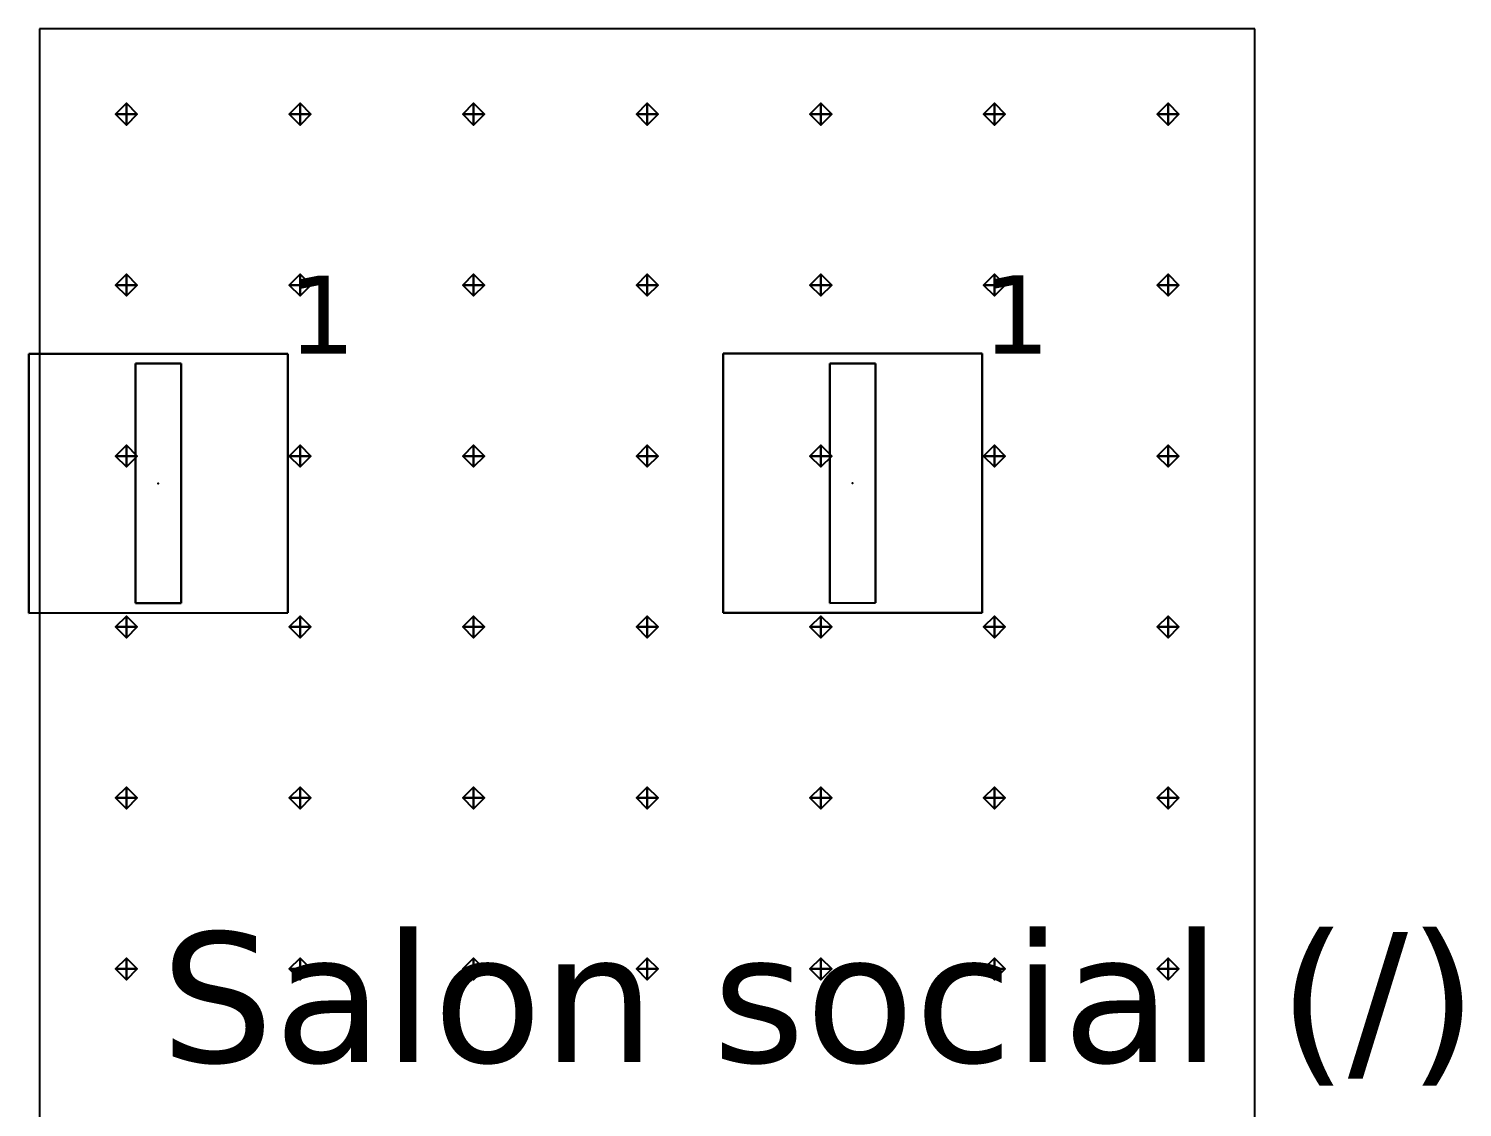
# Model space of a CAD drawing. Header units: inches. Extents: x -2 to 23.6, y -0.2 to 13.5.
# Drawn here: x 13.557 to 16.86, y 5.633 to 8.118 of the extents above; entities that cross this region are included whole.
import ezdxf

# ---------------------------------------------------------------- set-up
doc = ezdxf.new("R2010")
doc.units = ezdxf.units.IN
doc.header["$MEASUREMENT"] = 0
for name, color, linetype, true_color in [('DLX_CALC', 3, 'Continuous', 0x00ff00), ('DLX_DESC', 7, 'Continuous', 0x969696), ('DLX_LUM', 7, 'Continuous', 0xffd400), ('DLX_LUMKEY_IDX', 7, 'Continuous', 0x969696)]:
    doc.layers.add(name, color=color, linetype=linetype, true_color=true_color)
doc.layers.add('PUNTO LUMINARIA', color=7, linetype='Continuous')
doc.styles.add('TableTextStyle', font='')
doc.styles.get('TableTextStyle').set_extended_font_data('VERDANA.TTF')

msp = doc.modelspace()

# ---------------------------------------------------------------- linework, layer by layer
at = {"layer": 'DLX_CALC'}
for points in [[(16.3822, 8.1178, 0), (13.5822, 8.1178, 0)], [(13.5822, 8.1178, 0), (13.5822, 1.8178, 0)], [(16.3822, 1.8178, 0), (16.3822, 8.1178, 0)]]:
    msp.add_polyline3d(points, dxfattribs=at)
at = {"layer": 'DLX_LUM'}
for points in [[(14.154, 7.3689, 0), (13.557, 7.3687, 0)], [(13.557, 7.3687, 0), (14.154, 7.3689, 0)], [(13.557, 7.3687, 0), (14.154, 7.3689, 0)], [(14.154, 7.3689, 0), (13.557, 7.3687, 0)], [(13.557, 7.3687, 0), (13.5572, 6.7717, 0)], [(13.5572, 6.7717, 0), (13.557, 7.3687, 0)], [(13.557, 7.3687, 0), (13.557, 7.3687, 0)], [(13.557, 7.3687, 0), (13.557, 7.3687, 0)], [(13.5572, 6.7717, 0), (13.557, 7.3687, 0)], [(13.557, 7.3687, 0), (13.5572, 6.7717, 0)], [(14.1542, 6.7719, 0), (14.154, 7.3689, 0)], [(14.154, 7.3689, 0), (14.154, 7.3689, 0)], [(14.154, 7.3689, 0), (14.1542, 6.7719, 0)], [(14.154, 7.3689, 0), (14.154, 7.3689, 0)], [(14.154, 7.3689, 0), (14.1542, 6.7719, 0)], [(14.1542, 6.7719, 0), (14.154, 7.3689, 0)], [(15.754, 7.3694, 0), (15.157, 7.3692, 0)], [(15.157, 7.3692, 0), (15.754, 7.3694, 0)], [(15.157, 7.3692, 0), (15.754, 7.3694, 0)], [(15.754, 7.3694, 0), (15.157, 7.3692, 0)], [(15.157, 7.3692, 0), (15.1572, 6.7722, 0)], [(15.1572, 6.7722, 0), (15.157, 7.3692, 0)], [(15.157, 7.3692, 0), (15.157, 7.3692, 0)], [(15.157, 7.3692, 0), (15.157, 7.3692, 0)], [(15.1572, 6.7722, 0), (15.157, 7.3692, 0)], [(15.157, 7.3692, 0), (15.1572, 6.7722, 0)], [(15.7542, 6.7724, 0), (15.754, 7.3694, 0)], [(15.754, 7.3694, 0), (15.754, 7.3694, 0)], [(15.754, 7.3694, 0), (15.7542, 6.7724, 0)], [(15.754, 7.3694, 0), (15.754, 7.3694, 0)], [(15.754, 7.3694, 0), (15.7542, 6.7724, 0)], [(15.7542, 6.7724, 0), (15.754, 7.3694, 0)], [(13.908, 7.3463, 0), (13.803, 7.3462, 0)], [(13.803, 7.3462, 0), (13.908, 7.3463, 0)], [(13.803, 7.3462, 0), (13.8032, 6.7942, 0)], [(13.8032, 6.7942, 0), (13.803, 7.3462, 0)], [(13.9082, 6.7943, 0), (13.908, 7.3463, 0)], [(13.908, 7.3463, 0), (13.9082, 6.7943, 0)], [(15.508, 7.3469, 0), (15.403, 7.3468, 0)], [(15.403, 7.3468, 0), (15.508, 7.3469, 0)], [(15.403, 7.3468, 0), (15.4032, 6.7948, 0)], [(15.4032, 6.7948, 0), (15.403, 7.3468, 0)], [(15.5082, 6.7949, 0), (15.508, 7.3469, 0)], [(15.508, 7.3469, 0), (15.5082, 6.7949, 0)], [(13.5572, 6.7717, 0), (14.1542, 6.7719, 0)], [(14.1542, 6.7719, 0), (13.5572, 6.7717, 0)], [(14.1542, 6.7719, 0), (13.5572, 6.7717, 0)], [(13.5572, 6.7717, 0), (14.1542, 6.7719, 0)], [(13.8032, 6.7942, 0), (13.9082, 6.7943, 0)], [(13.9082, 6.7943, 0), (13.8032, 6.7942, 0)], [(14.1542, 6.7719, 0), (14.1542, 6.7719, 0)], [(14.1542, 6.7719, 0), (14.1542, 6.7719, 0)], [(15.1572, 6.7722, 0), (15.7542, 6.7724, 0)], [(15.7542, 6.7724, 0), (15.1572, 6.7722, 0)], [(15.7542, 6.7724, 0), (15.1572, 6.7722, 0)], [(15.1572, 6.7722, 0), (15.7542, 6.7724, 0)], [(15.1572, 6.7722, 0), (15.1572, 6.7722, 0)], [(15.1572, 6.7722, 0), (15.1572, 6.7722, 0)], [(15.4032, 6.7948, 0), (15.5082, 6.7949, 0)], [(15.5082, 6.7949, 0), (15.4032, 6.7948, 0)], [(15.7542, 6.7724, 0), (15.7542, 6.7724, 0)], [(15.7542, 6.7724, 0), (15.7542, 6.7724, 0)], [(13.5572, 6.7717, 0), (13.5572, 6.7717, 0)], [(13.5572, 6.7717, 0), (13.5572, 6.7717, 0)]]:
    msp.add_polyline3d(points, dxfattribs=at)
at = {"layer": 'PUNTO LUMINARIA'}
for p in [(13.8555, 7.0704), (15.4555, 7.0709)]:
    msp.add_point(p, dxfattribs=at)

# ---------------------------------------------------------------- texts
at = {"layer": 'DLX_DESC', "style": 'TableTextStyle'}
msp.add_text('Salon social (/)', height=0.3, dxfattribs=at).set_placement((13.8607, 5.7372))
at = {"layer": 'DLX_LUMKEY_IDX', "style": 'TableTextStyle'}
for p in [(14.154, 7.3689), (15.754, 7.3694)]:
    msp.add_text('1', height=0.18, dxfattribs=at).set_placement(p)

# ---------------------------------------------------------------- meshes
at = {"layer": 'DLX_CALC'}
mesh = msp.add_polyface(dxfattribs=at)
corners = [(13.7822, 7.8959), (13.8072, 7.9209), (13.7822, 7.9209), (13.8072, 7.9209), (13.7822, 7.9459), (13.7822, 7.9209), (13.7822, 7.9459), (13.7572, 7.9209), (13.7822, 7.9209), (13.7572, 7.9209), (13.7822, 7.8959), (13.7822, 7.9209), (13.8072, 7.9209), (13.7822, 7.8959), (13.7822, 7.9209), (13.7822, 7.9459), (13.8072, 7.9209), (13.7822, 7.9209), (13.7572, 7.9209), (13.7822, 7.9459), (13.7822, 7.9209), (13.7822, 7.8959), (13.7572, 7.9209), (13.7822, 7.9209)]
mesh.append_faces([[corners[k] for k in face] for face in [(0, 1, 2), (3, 4, 5), (6, 7, 8), (9, 10, 11), (12, 13, 14), (15, 16, 17), (18, 19, 20), (21, 22, 23)]])
mesh = msp.add_polyface(dxfattribs=at)
corners = [(14.1822, 7.8959), (14.2072, 7.9209), (14.1822, 7.9209), (14.2072, 7.9209), (14.1822, 7.9459), (14.1822, 7.9209), (14.1822, 7.9459), (14.1572, 7.9209), (14.1822, 7.9209), (14.1572, 7.9209), (14.1822, 7.8959), (14.1822, 7.9209), (14.2072, 7.9209), (14.1822, 7.8959), (14.1822, 7.9209), (14.1822, 7.9459), (14.2072, 7.9209), (14.1822, 7.9209), (14.1572, 7.9209), (14.1822, 7.9459), (14.1822, 7.9209), (14.1822, 7.8959), (14.1572, 7.9209), (14.1822, 7.9209)]
mesh.append_faces([[corners[k] for k in face] for face in [(0, 1, 2), (3, 4, 5), (6, 7, 8), (9, 10, 11), (12, 13, 14), (15, 16, 17), (18, 19, 20), (21, 22, 23)]])
mesh = msp.add_polyface(dxfattribs=at)
corners = [(14.5822, 7.8959), (14.6072, 7.9209), (14.5822, 7.9209), (14.6072, 7.9209), (14.5822, 7.9459), (14.5822, 7.9209), (14.5822, 7.9459), (14.5572, 7.9209), (14.5822, 7.9209), (14.5572, 7.9209), (14.5822, 7.8959), (14.5822, 7.9209), (14.6072, 7.9209), (14.5822, 7.8959), (14.5822, 7.9209), (14.5822, 7.9459), (14.6072, 7.9209), (14.5822, 7.9209), (14.5572, 7.9209), (14.5822, 7.9459), (14.5822, 7.9209), (14.5822, 7.8959), (14.5572, 7.9209), (14.5822, 7.9209)]
mesh.append_faces([[corners[k] for k in face] for face in [(0, 1, 2), (3, 4, 5), (6, 7, 8), (9, 10, 11), (12, 13, 14), (15, 16, 17), (18, 19, 20), (21, 22, 23)]])
mesh = msp.add_polyface(dxfattribs=at)
corners = [(14.9822, 7.8959), (15.0072, 7.9209), (14.9822, 7.9209), (15.0072, 7.9209), (14.9822, 7.9459), (14.9822, 7.9209), (14.9822, 7.9459), (14.9572, 7.9209), (14.9822, 7.9209), (14.9572, 7.9209), (14.9822, 7.8959), (14.9822, 7.9209), (15.0072, 7.9209), (14.9822, 7.8959), (14.9822, 7.9209), (14.9822, 7.9459), (15.0072, 7.9209), (14.9822, 7.9209), (14.9572, 7.9209), (14.9822, 7.9459), (14.9822, 7.9209), (14.9822, 7.8959), (14.9572, 7.9209), (14.9822, 7.9209)]
mesh.append_faces([[corners[k] for k in face] for face in [(0, 1, 2), (3, 4, 5), (6, 7, 8), (9, 10, 11), (12, 13, 14), (15, 16, 17), (18, 19, 20), (21, 22, 23)]])
mesh = msp.add_polyface(dxfattribs=at)
corners = [(15.3822, 7.8959), (15.4072, 7.9209), (15.3822, 7.9209), (15.4072, 7.9209), (15.3822, 7.9459), (15.3822, 7.9209), (15.3822, 7.9459), (15.3572, 7.9209), (15.3822, 7.9209), (15.3572, 7.9209), (15.3822, 7.8959), (15.3822, 7.9209), (15.4072, 7.9209), (15.3822, 7.8959), (15.3822, 7.9209), (15.3822, 7.9459), (15.4072, 7.9209), (15.3822, 7.9209), (15.3572, 7.9209), (15.3822, 7.9459), (15.3822, 7.9209), (15.3822, 7.8959), (15.3572, 7.9209), (15.3822, 7.9209)]
mesh.append_faces([[corners[k] for k in face] for face in [(0, 1, 2), (3, 4, 5), (6, 7, 8), (9, 10, 11), (12, 13, 14), (15, 16, 17), (18, 19, 20), (21, 22, 23)]])
mesh = msp.add_polyface(dxfattribs=at)
corners = [(15.7822, 7.8959), (15.8072, 7.9209), (15.7822, 7.9209), (15.8072, 7.9209), (15.7822, 7.9459), (15.7822, 7.9209), (15.7822, 7.9459), (15.7572, 7.9209), (15.7822, 7.9209), (15.7572, 7.9209), (15.7822, 7.8959), (15.7822, 7.9209), (15.8072, 7.9209), (15.7822, 7.8959), (15.7822, 7.9209), (15.7822, 7.9459), (15.8072, 7.9209), (15.7822, 7.9209), (15.7572, 7.9209), (15.7822, 7.9459), (15.7822, 7.9209), (15.7822, 7.8959), (15.7572, 7.9209), (15.7822, 7.9209)]
mesh.append_faces([[corners[k] for k in face] for face in [(0, 1, 2), (3, 4, 5), (6, 7, 8), (9, 10, 11), (12, 13, 14), (15, 16, 17), (18, 19, 20), (21, 22, 23)]])
mesh = msp.add_polyface(dxfattribs=at)
corners = [(16.1822, 7.8959), (16.2072, 7.9209), (16.1822, 7.9209), (16.2072, 7.9209), (16.1822, 7.9459), (16.1822, 7.9209), (16.1822, 7.9459), (16.1572, 7.9209), (16.1822, 7.9209), (16.1572, 7.9209), (16.1822, 7.8959), (16.1822, 7.9209), (16.2072, 7.9209), (16.1822, 7.8959), (16.1822, 7.9209), (16.1822, 7.9459), (16.2072, 7.9209), (16.1822, 7.9209), (16.1572, 7.9209), (16.1822, 7.9459), (16.1822, 7.9209), (16.1822, 7.8959), (16.1572, 7.9209), (16.1822, 7.9209)]
mesh.append_faces([[corners[k] for k in face] for face in [(0, 1, 2), (3, 4, 5), (6, 7, 8), (9, 10, 11), (12, 13, 14), (15, 16, 17), (18, 19, 20), (21, 22, 23)]])
mesh = msp.add_polyface(dxfattribs=at)
corners = [(13.7822, 7.5022), (13.8072, 7.5272), (13.7822, 7.5272), (13.8072, 7.5272), (13.7822, 7.5522), (13.7822, 7.5272), (13.7822, 7.5522), (13.7572, 7.5272), (13.7822, 7.5272), (13.7572, 7.5272), (13.7822, 7.5022), (13.7822, 7.5272), (13.8072, 7.5272), (13.7822, 7.5022), (13.7822, 7.5272), (13.7822, 7.5522), (13.8072, 7.5272), (13.7822, 7.5272), (13.7572, 7.5272), (13.7822, 7.5522), (13.7822, 7.5272), (13.7822, 7.5022), (13.7572, 7.5272), (13.7822, 7.5272)]
mesh.append_faces([[corners[k] for k in face] for face in [(0, 1, 2), (3, 4, 5), (6, 7, 8), (9, 10, 11), (12, 13, 14), (15, 16, 17), (18, 19, 20), (21, 22, 23)]])
mesh = msp.add_polyface(dxfattribs=at)
corners = [(14.1822, 7.5022), (14.2072, 7.5272), (14.1822, 7.5272), (14.2072, 7.5272), (14.1822, 7.5522), (14.1822, 7.5272), (14.1822, 7.5522), (14.1572, 7.5272), (14.1822, 7.5272), (14.1572, 7.5272), (14.1822, 7.5022), (14.1822, 7.5272), (14.2072, 7.5272), (14.1822, 7.5022), (14.1822, 7.5272), (14.1822, 7.5522), (14.2072, 7.5272), (14.1822, 7.5272), (14.1572, 7.5272), (14.1822, 7.5522), (14.1822, 7.5272), (14.1822, 7.5022), (14.1572, 7.5272), (14.1822, 7.5272)]
mesh.append_faces([[corners[k] for k in face] for face in [(0, 1, 2), (3, 4, 5), (6, 7, 8), (9, 10, 11), (12, 13, 14), (15, 16, 17), (18, 19, 20), (21, 22, 23)]])
mesh = msp.add_polyface(dxfattribs=at)
corners = [(14.5822, 7.5022), (14.6072, 7.5272), (14.5822, 7.5272), (14.6072, 7.5272), (14.5822, 7.5522), (14.5822, 7.5272), (14.5822, 7.5522), (14.5572, 7.5272), (14.5822, 7.5272), (14.5572, 7.5272), (14.5822, 7.5022), (14.5822, 7.5272), (14.6072, 7.5272), (14.5822, 7.5022), (14.5822, 7.5272), (14.5822, 7.5522), (14.6072, 7.5272), (14.5822, 7.5272), (14.5572, 7.5272), (14.5822, 7.5522), (14.5822, 7.5272), (14.5822, 7.5022), (14.5572, 7.5272), (14.5822, 7.5272)]
mesh.append_faces([[corners[k] for k in face] for face in [(0, 1, 2), (3, 4, 5), (6, 7, 8), (9, 10, 11), (12, 13, 14), (15, 16, 17), (18, 19, 20), (21, 22, 23)]])
mesh = msp.add_polyface(dxfattribs=at)
corners = [(14.9822, 7.5022), (15.0072, 7.5272), (14.9822, 7.5272), (15.0072, 7.5272), (14.9822, 7.5522), (14.9822, 7.5272), (14.9822, 7.5522), (14.9572, 7.5272), (14.9822, 7.5272), (14.9572, 7.5272), (14.9822, 7.5022), (14.9822, 7.5272), (15.0072, 7.5272), (14.9822, 7.5022), (14.9822, 7.5272), (14.9822, 7.5522), (15.0072, 7.5272), (14.9822, 7.5272), (14.9572, 7.5272), (14.9822, 7.5522), (14.9822, 7.5272), (14.9822, 7.5022), (14.9572, 7.5272), (14.9822, 7.5272)]
mesh.append_faces([[corners[k] for k in face] for face in [(0, 1, 2), (3, 4, 5), (6, 7, 8), (9, 10, 11), (12, 13, 14), (15, 16, 17), (18, 19, 20), (21, 22, 23)]])
mesh = msp.add_polyface(dxfattribs=at)
corners = [(15.3822, 7.5022), (15.4072, 7.5272), (15.3822, 7.5272), (15.4072, 7.5272), (15.3822, 7.5522), (15.3822, 7.5272), (15.3822, 7.5522), (15.3572, 7.5272), (15.3822, 7.5272), (15.3572, 7.5272), (15.3822, 7.5022), (15.3822, 7.5272), (15.4072, 7.5272), (15.3822, 7.5022), (15.3822, 7.5272), (15.3822, 7.5522), (15.4072, 7.5272), (15.3822, 7.5272), (15.3572, 7.5272), (15.3822, 7.5522), (15.3822, 7.5272), (15.3822, 7.5022), (15.3572, 7.5272), (15.3822, 7.5272)]
mesh.append_faces([[corners[k] for k in face] for face in [(0, 1, 2), (3, 4, 5), (6, 7, 8), (9, 10, 11), (12, 13, 14), (15, 16, 17), (18, 19, 20), (21, 22, 23)]])
mesh = msp.add_polyface(dxfattribs=at)
corners = [(15.7822, 7.5022), (15.8072, 7.5272), (15.7822, 7.5272), (15.8072, 7.5272), (15.7822, 7.5522), (15.7822, 7.5272), (15.7822, 7.5522), (15.7572, 7.5272), (15.7822, 7.5272), (15.7572, 7.5272), (15.7822, 7.5022), (15.7822, 7.5272), (15.8072, 7.5272), (15.7822, 7.5022), (15.7822, 7.5272), (15.7822, 7.5522), (15.8072, 7.5272), (15.7822, 7.5272), (15.7572, 7.5272), (15.7822, 7.5522), (15.7822, 7.5272), (15.7822, 7.5022), (15.7572, 7.5272), (15.7822, 7.5272)]
mesh.append_faces([[corners[k] for k in face] for face in [(0, 1, 2), (3, 4, 5), (6, 7, 8), (9, 10, 11), (12, 13, 14), (15, 16, 17), (18, 19, 20), (21, 22, 23)]])
mesh = msp.add_polyface(dxfattribs=at)
corners = [(16.1822, 7.5022), (16.2072, 7.5272), (16.1822, 7.5272), (16.2072, 7.5272), (16.1822, 7.5522), (16.1822, 7.5272), (16.1822, 7.5522), (16.1572, 7.5272), (16.1822, 7.5272), (16.1572, 7.5272), (16.1822, 7.5022), (16.1822, 7.5272), (16.2072, 7.5272), (16.1822, 7.5022), (16.1822, 7.5272), (16.1822, 7.5522), (16.2072, 7.5272), (16.1822, 7.5272), (16.1572, 7.5272), (16.1822, 7.5522), (16.1822, 7.5272), (16.1822, 7.5022), (16.1572, 7.5272), (16.1822, 7.5272)]
mesh.append_faces([[corners[k] for k in face] for face in [(0, 1, 2), (3, 4, 5), (6, 7, 8), (9, 10, 11), (12, 13, 14), (15, 16, 17), (18, 19, 20), (21, 22, 23)]])
mesh = msp.add_polyface(dxfattribs=at)
corners = [(13.7822, 7.1084), (13.8072, 7.1334), (13.7822, 7.1334), (13.8072, 7.1334), (13.7822, 7.1584), (13.7822, 7.1334), (13.7822, 7.1584), (13.7572, 7.1334), (13.7822, 7.1334), (13.7572, 7.1334), (13.7822, 7.1084), (13.7822, 7.1334), (13.8072, 7.1334), (13.7822, 7.1084), (13.7822, 7.1334), (13.7822, 7.1584), (13.8072, 7.1334), (13.7822, 7.1334), (13.7572, 7.1334), (13.7822, 7.1584), (13.7822, 7.1334), (13.7822, 7.1084), (13.7572, 7.1334), (13.7822, 7.1334)]
mesh.append_faces([[corners[k] for k in face] for face in [(0, 1, 2), (3, 4, 5), (6, 7, 8), (9, 10, 11), (12, 13, 14), (15, 16, 17), (18, 19, 20), (21, 22, 23)]])
mesh = msp.add_polyface(dxfattribs=at)
corners = [(14.1822, 7.1084), (14.2072, 7.1334), (14.1822, 7.1334), (14.2072, 7.1334), (14.1822, 7.1584), (14.1822, 7.1334), (14.1822, 7.1584), (14.1572, 7.1334), (14.1822, 7.1334), (14.1572, 7.1334), (14.1822, 7.1084), (14.1822, 7.1334), (14.2072, 7.1334), (14.1822, 7.1084), (14.1822, 7.1334), (14.1822, 7.1584), (14.2072, 7.1334), (14.1822, 7.1334), (14.1572, 7.1334), (14.1822, 7.1584), (14.1822, 7.1334), (14.1822, 7.1084), (14.1572, 7.1334), (14.1822, 7.1334)]
mesh.append_faces([[corners[k] for k in face] for face in [(0, 1, 2), (3, 4, 5), (6, 7, 8), (9, 10, 11), (12, 13, 14), (15, 16, 17), (18, 19, 20), (21, 22, 23)]])
mesh = msp.add_polyface(dxfattribs=at)
corners = [(14.5822, 7.1084), (14.6072, 7.1334), (14.5822, 7.1334), (14.6072, 7.1334), (14.5822, 7.1584), (14.5822, 7.1334), (14.5822, 7.1584), (14.5572, 7.1334), (14.5822, 7.1334), (14.5572, 7.1334), (14.5822, 7.1084), (14.5822, 7.1334), (14.6072, 7.1334), (14.5822, 7.1084), (14.5822, 7.1334), (14.5822, 7.1584), (14.6072, 7.1334), (14.5822, 7.1334), (14.5572, 7.1334), (14.5822, 7.1584), (14.5822, 7.1334), (14.5822, 7.1084), (14.5572, 7.1334), (14.5822, 7.1334)]
mesh.append_faces([[corners[k] for k in face] for face in [(0, 1, 2), (3, 4, 5), (6, 7, 8), (9, 10, 11), (12, 13, 14), (15, 16, 17), (18, 19, 20), (21, 22, 23)]])
mesh = msp.add_polyface(dxfattribs=at)
corners = [(14.9822, 7.1084), (15.0072, 7.1334), (14.9822, 7.1334), (15.0072, 7.1334), (14.9822, 7.1584), (14.9822, 7.1334), (14.9822, 7.1584), (14.9572, 7.1334), (14.9822, 7.1334), (14.9572, 7.1334), (14.9822, 7.1084), (14.9822, 7.1334), (15.0072, 7.1334), (14.9822, 7.1084), (14.9822, 7.1334), (14.9822, 7.1584), (15.0072, 7.1334), (14.9822, 7.1334), (14.9572, 7.1334), (14.9822, 7.1584), (14.9822, 7.1334), (14.9822, 7.1084), (14.9572, 7.1334), (14.9822, 7.1334)]
mesh.append_faces([[corners[k] for k in face] for face in [(0, 1, 2), (3, 4, 5), (6, 7, 8), (9, 10, 11), (12, 13, 14), (15, 16, 17), (18, 19, 20), (21, 22, 23)]])
mesh = msp.add_polyface(dxfattribs=at)
corners = [(15.3822, 7.1084), (15.4072, 7.1334), (15.3822, 7.1334), (15.4072, 7.1334), (15.3822, 7.1584), (15.3822, 7.1334), (15.3822, 7.1584), (15.3572, 7.1334), (15.3822, 7.1334), (15.3572, 7.1334), (15.3822, 7.1084), (15.3822, 7.1334), (15.4072, 7.1334), (15.3822, 7.1084), (15.3822, 7.1334), (15.3822, 7.1584), (15.4072, 7.1334), (15.3822, 7.1334), (15.3572, 7.1334), (15.3822, 7.1584), (15.3822, 7.1334), (15.3822, 7.1084), (15.3572, 7.1334), (15.3822, 7.1334)]
mesh.append_faces([[corners[k] for k in face] for face in [(0, 1, 2), (3, 4, 5), (6, 7, 8), (9, 10, 11), (12, 13, 14), (15, 16, 17), (18, 19, 20), (21, 22, 23)]])
mesh = msp.add_polyface(dxfattribs=at)
corners = [(15.7822, 7.1084), (15.8072, 7.1334), (15.7822, 7.1334), (15.8072, 7.1334), (15.7822, 7.1584), (15.7822, 7.1334), (15.7822, 7.1584), (15.7572, 7.1334), (15.7822, 7.1334), (15.7572, 7.1334), (15.7822, 7.1084), (15.7822, 7.1334), (15.8072, 7.1334), (15.7822, 7.1084), (15.7822, 7.1334), (15.7822, 7.1584), (15.8072, 7.1334), (15.7822, 7.1334), (15.7572, 7.1334), (15.7822, 7.1584), (15.7822, 7.1334), (15.7822, 7.1084), (15.7572, 7.1334), (15.7822, 7.1334)]
mesh.append_faces([[corners[k] for k in face] for face in [(0, 1, 2), (3, 4, 5), (6, 7, 8), (9, 10, 11), (12, 13, 14), (15, 16, 17), (18, 19, 20), (21, 22, 23)]])
mesh = msp.add_polyface(dxfattribs=at)
corners = [(16.1822, 7.1084), (16.2072, 7.1334), (16.1822, 7.1334), (16.2072, 7.1334), (16.1822, 7.1584), (16.1822, 7.1334), (16.1822, 7.1584), (16.1572, 7.1334), (16.1822, 7.1334), (16.1572, 7.1334), (16.1822, 7.1084), (16.1822, 7.1334), (16.2072, 7.1334), (16.1822, 7.1084), (16.1822, 7.1334), (16.1822, 7.1584), (16.2072, 7.1334), (16.1822, 7.1334), (16.1572, 7.1334), (16.1822, 7.1584), (16.1822, 7.1334), (16.1822, 7.1084), (16.1572, 7.1334), (16.1822, 7.1334)]
mesh.append_faces([[corners[k] for k in face] for face in [(0, 1, 2), (3, 4, 5), (6, 7, 8), (9, 10, 11), (12, 13, 14), (15, 16, 17), (18, 19, 20), (21, 22, 23)]])
mesh = msp.add_polyface(dxfattribs=at)
corners = [(13.7822, 6.7146), (13.8072, 6.7396), (13.7822, 6.7396), (13.8072, 6.7396), (13.7822, 6.7646), (13.7822, 6.7396), (13.7822, 6.7646), (13.7572, 6.7396), (13.7822, 6.7396), (13.7572, 6.7396), (13.7822, 6.7146), (13.7822, 6.7396), (13.8072, 6.7396), (13.7822, 6.7146), (13.7822, 6.7396), (13.7822, 6.7646), (13.8072, 6.7396), (13.7822, 6.7396), (13.7572, 6.7396), (13.7822, 6.7646), (13.7822, 6.7396), (13.7822, 6.7146), (13.7572, 6.7396), (13.7822, 6.7396)]
mesh.append_faces([[corners[k] for k in face] for face in [(0, 1, 2), (3, 4, 5), (6, 7, 8), (9, 10, 11), (12, 13, 14), (15, 16, 17), (18, 19, 20), (21, 22, 23)]])
mesh = msp.add_polyface(dxfattribs=at)
corners = [(14.1822, 6.7146), (14.2072, 6.7396), (14.1822, 6.7396), (14.2072, 6.7396), (14.1822, 6.7646), (14.1822, 6.7396), (14.1822, 6.7646), (14.1572, 6.7396), (14.1822, 6.7396), (14.1572, 6.7396), (14.1822, 6.7146), (14.1822, 6.7396), (14.2072, 6.7396), (14.1822, 6.7146), (14.1822, 6.7396), (14.1822, 6.7646), (14.2072, 6.7396), (14.1822, 6.7396), (14.1572, 6.7396), (14.1822, 6.7646), (14.1822, 6.7396), (14.1822, 6.7146), (14.1572, 6.7396), (14.1822, 6.7396)]
mesh.append_faces([[corners[k] for k in face] for face in [(0, 1, 2), (3, 4, 5), (6, 7, 8), (9, 10, 11), (12, 13, 14), (15, 16, 17), (18, 19, 20), (21, 22, 23)]])
mesh = msp.add_polyface(dxfattribs=at)
corners = [(14.5822, 6.7146), (14.6072, 6.7396), (14.5822, 6.7396), (14.6072, 6.7396), (14.5822, 6.7646), (14.5822, 6.7396), (14.5822, 6.7646), (14.5572, 6.7396), (14.5822, 6.7396), (14.5572, 6.7396), (14.5822, 6.7146), (14.5822, 6.7396), (14.6072, 6.7396), (14.5822, 6.7146), (14.5822, 6.7396), (14.5822, 6.7646), (14.6072, 6.7396), (14.5822, 6.7396), (14.5572, 6.7396), (14.5822, 6.7646), (14.5822, 6.7396), (14.5822, 6.7146), (14.5572, 6.7396), (14.5822, 6.7396)]
mesh.append_faces([[corners[k] for k in face] for face in [(0, 1, 2), (3, 4, 5), (6, 7, 8), (9, 10, 11), (12, 13, 14), (15, 16, 17), (18, 19, 20), (21, 22, 23)]])
mesh = msp.add_polyface(dxfattribs=at)
corners = [(14.9822, 6.7146), (15.0072, 6.7396), (14.9822, 6.7396), (15.0072, 6.7396), (14.9822, 6.7646), (14.9822, 6.7396), (14.9822, 6.7646), (14.9572, 6.7396), (14.9822, 6.7396), (14.9572, 6.7396), (14.9822, 6.7146), (14.9822, 6.7396), (15.0072, 6.7396), (14.9822, 6.7146), (14.9822, 6.7396), (14.9822, 6.7646), (15.0072, 6.7396), (14.9822, 6.7396), (14.9572, 6.7396), (14.9822, 6.7646), (14.9822, 6.7396), (14.9822, 6.7146), (14.9572, 6.7396), (14.9822, 6.7396)]
mesh.append_faces([[corners[k] for k in face] for face in [(0, 1, 2), (3, 4, 5), (6, 7, 8), (9, 10, 11), (12, 13, 14), (15, 16, 17), (18, 19, 20), (21, 22, 23)]])
mesh = msp.add_polyface(dxfattribs=at)
corners = [(15.3822, 6.7146), (15.4072, 6.7396), (15.3822, 6.7396), (15.4072, 6.7396), (15.3822, 6.7646), (15.3822, 6.7396), (15.3822, 6.7646), (15.3572, 6.7396), (15.3822, 6.7396), (15.3572, 6.7396), (15.3822, 6.7146), (15.3822, 6.7396), (15.4072, 6.7396), (15.3822, 6.7146), (15.3822, 6.7396), (15.3822, 6.7646), (15.4072, 6.7396), (15.3822, 6.7396), (15.3572, 6.7396), (15.3822, 6.7646), (15.3822, 6.7396), (15.3822, 6.7146), (15.3572, 6.7396), (15.3822, 6.7396)]
mesh.append_faces([[corners[k] for k in face] for face in [(0, 1, 2), (3, 4, 5), (6, 7, 8), (9, 10, 11), (12, 13, 14), (15, 16, 17), (18, 19, 20), (21, 22, 23)]])
mesh = msp.add_polyface(dxfattribs=at)
corners = [(15.7822, 6.7146), (15.8072, 6.7396), (15.7822, 6.7396), (15.8072, 6.7396), (15.7822, 6.7646), (15.7822, 6.7396), (15.7822, 6.7646), (15.7572, 6.7396), (15.7822, 6.7396), (15.7572, 6.7396), (15.7822, 6.7146), (15.7822, 6.7396), (15.8072, 6.7396), (15.7822, 6.7146), (15.7822, 6.7396), (15.7822, 6.7646), (15.8072, 6.7396), (15.7822, 6.7396), (15.7572, 6.7396), (15.7822, 6.7646), (15.7822, 6.7396), (15.7822, 6.7146), (15.7572, 6.7396), (15.7822, 6.7396)]
mesh.append_faces([[corners[k] for k in face] for face in [(0, 1, 2), (3, 4, 5), (6, 7, 8), (9, 10, 11), (12, 13, 14), (15, 16, 17), (18, 19, 20), (21, 22, 23)]])
mesh = msp.add_polyface(dxfattribs=at)
corners = [(16.1822, 6.7146), (16.2072, 6.7396), (16.1822, 6.7396), (16.2072, 6.7396), (16.1822, 6.7646), (16.1822, 6.7396), (16.1822, 6.7646), (16.1572, 6.7396), (16.1822, 6.7396), (16.1572, 6.7396), (16.1822, 6.7146), (16.1822, 6.7396), (16.2072, 6.7396), (16.1822, 6.7146), (16.1822, 6.7396), (16.1822, 6.7646), (16.2072, 6.7396), (16.1822, 6.7396), (16.1572, 6.7396), (16.1822, 6.7646), (16.1822, 6.7396), (16.1822, 6.7146), (16.1572, 6.7396), (16.1822, 6.7396)]
mesh.append_faces([[corners[k] for k in face] for face in [(0, 1, 2), (3, 4, 5), (6, 7, 8), (9, 10, 11), (12, 13, 14), (15, 16, 17), (18, 19, 20), (21, 22, 23)]])
mesh = msp.add_polyface(dxfattribs=at)
corners = [(13.7822, 6.3209), (13.8072, 6.3459), (13.7822, 6.3459), (13.8072, 6.3459), (13.7822, 6.3709), (13.7822, 6.3459), (13.7822, 6.3709), (13.7572, 6.3459), (13.7822, 6.3459), (13.7572, 6.3459), (13.7822, 6.3209), (13.7822, 6.3459), (13.8072, 6.3459), (13.7822, 6.3209), (13.7822, 6.3459), (13.7822, 6.3709), (13.8072, 6.3459), (13.7822, 6.3459), (13.7572, 6.3459), (13.7822, 6.3709), (13.7822, 6.3459), (13.7822, 6.3209), (13.7572, 6.3459), (13.7822, 6.3459)]
mesh.append_faces([[corners[k] for k in face] for face in [(0, 1, 2), (3, 4, 5), (6, 7, 8), (9, 10, 11), (12, 13, 14), (15, 16, 17), (18, 19, 20), (21, 22, 23)]])
mesh = msp.add_polyface(dxfattribs=at)
corners = [(14.1822, 6.3209), (14.2072, 6.3459), (14.1822, 6.3459), (14.2072, 6.3459), (14.1822, 6.3709), (14.1822, 6.3459), (14.1822, 6.3709), (14.1572, 6.3459), (14.1822, 6.3459), (14.1572, 6.3459), (14.1822, 6.3209), (14.1822, 6.3459), (14.2072, 6.3459), (14.1822, 6.3209), (14.1822, 6.3459), (14.1822, 6.3709), (14.2072, 6.3459), (14.1822, 6.3459), (14.1572, 6.3459), (14.1822, 6.3709), (14.1822, 6.3459), (14.1822, 6.3209), (14.1572, 6.3459), (14.1822, 6.3459)]
mesh.append_faces([[corners[k] for k in face] for face in [(0, 1, 2), (3, 4, 5), (6, 7, 8), (9, 10, 11), (12, 13, 14), (15, 16, 17), (18, 19, 20), (21, 22, 23)]])
mesh = msp.add_polyface(dxfattribs=at)
corners = [(14.5822, 6.3209), (14.6072, 6.3459), (14.5822, 6.3459), (14.6072, 6.3459), (14.5822, 6.3709), (14.5822, 6.3459), (14.5822, 6.3709), (14.5572, 6.3459), (14.5822, 6.3459), (14.5572, 6.3459), (14.5822, 6.3209), (14.5822, 6.3459), (14.6072, 6.3459), (14.5822, 6.3209), (14.5822, 6.3459), (14.5822, 6.3709), (14.6072, 6.3459), (14.5822, 6.3459), (14.5572, 6.3459), (14.5822, 6.3709), (14.5822, 6.3459), (14.5822, 6.3209), (14.5572, 6.3459), (14.5822, 6.3459)]
mesh.append_faces([[corners[k] for k in face] for face in [(0, 1, 2), (3, 4, 5), (6, 7, 8), (9, 10, 11), (12, 13, 14), (15, 16, 17), (18, 19, 20), (21, 22, 23)]])
mesh = msp.add_polyface(dxfattribs=at)
corners = [(14.9822, 6.3209), (15.0072, 6.3459), (14.9822, 6.3459), (15.0072, 6.3459), (14.9822, 6.3709), (14.9822, 6.3459), (14.9822, 6.3709), (14.9572, 6.3459), (14.9822, 6.3459), (14.9572, 6.3459), (14.9822, 6.3209), (14.9822, 6.3459), (15.0072, 6.3459), (14.9822, 6.3209), (14.9822, 6.3459), (14.9822, 6.3709), (15.0072, 6.3459), (14.9822, 6.3459), (14.9572, 6.3459), (14.9822, 6.3709), (14.9822, 6.3459), (14.9822, 6.3209), (14.9572, 6.3459), (14.9822, 6.3459)]
mesh.append_faces([[corners[k] for k in face] for face in [(0, 1, 2), (3, 4, 5), (6, 7, 8), (9, 10, 11), (12, 13, 14), (15, 16, 17), (18, 19, 20), (21, 22, 23)]])
mesh = msp.add_polyface(dxfattribs=at)
corners = [(15.3822, 6.3209), (15.4072, 6.3459), (15.3822, 6.3459), (15.4072, 6.3459), (15.3822, 6.3709), (15.3822, 6.3459), (15.3822, 6.3709), (15.3572, 6.3459), (15.3822, 6.3459), (15.3572, 6.3459), (15.3822, 6.3209), (15.3822, 6.3459), (15.4072, 6.3459), (15.3822, 6.3209), (15.3822, 6.3459), (15.3822, 6.3709), (15.4072, 6.3459), (15.3822, 6.3459), (15.3572, 6.3459), (15.3822, 6.3709), (15.3822, 6.3459), (15.3822, 6.3209), (15.3572, 6.3459), (15.3822, 6.3459)]
mesh.append_faces([[corners[k] for k in face] for face in [(0, 1, 2), (3, 4, 5), (6, 7, 8), (9, 10, 11), (12, 13, 14), (15, 16, 17), (18, 19, 20), (21, 22, 23)]])
mesh = msp.add_polyface(dxfattribs=at)
corners = [(15.7822, 6.3209), (15.8072, 6.3459), (15.7822, 6.3459), (15.8072, 6.3459), (15.7822, 6.3709), (15.7822, 6.3459), (15.7822, 6.3709), (15.7572, 6.3459), (15.7822, 6.3459), (15.7572, 6.3459), (15.7822, 6.3209), (15.7822, 6.3459), (15.8072, 6.3459), (15.7822, 6.3209), (15.7822, 6.3459), (15.7822, 6.3709), (15.8072, 6.3459), (15.7822, 6.3459), (15.7572, 6.3459), (15.7822, 6.3709), (15.7822, 6.3459), (15.7822, 6.3209), (15.7572, 6.3459), (15.7822, 6.3459)]
mesh.append_faces([[corners[k] for k in face] for face in [(0, 1, 2), (3, 4, 5), (6, 7, 8), (9, 10, 11), (12, 13, 14), (15, 16, 17), (18, 19, 20), (21, 22, 23)]])
mesh = msp.add_polyface(dxfattribs=at)
corners = [(16.1822, 6.3209), (16.2072, 6.3459), (16.1822, 6.3459), (16.2072, 6.3459), (16.1822, 6.3709), (16.1822, 6.3459), (16.1822, 6.3709), (16.1572, 6.3459), (16.1822, 6.3459), (16.1572, 6.3459), (16.1822, 6.3209), (16.1822, 6.3459), (16.2072, 6.3459), (16.1822, 6.3209), (16.1822, 6.3459), (16.1822, 6.3709), (16.2072, 6.3459), (16.1822, 6.3459), (16.1572, 6.3459), (16.1822, 6.3709), (16.1822, 6.3459), (16.1822, 6.3209), (16.1572, 6.3459), (16.1822, 6.3459)]
mesh.append_faces([[corners[k] for k in face] for face in [(0, 1, 2), (3, 4, 5), (6, 7, 8), (9, 10, 11), (12, 13, 14), (15, 16, 17), (18, 19, 20), (21, 22, 23)]])
mesh = msp.add_polyface(dxfattribs=at)
corners = [(13.7822, 5.9271), (13.8072, 5.9521), (13.7822, 5.9521), (13.8072, 5.9521), (13.7822, 5.9771), (13.7822, 5.9521), (13.7822, 5.9771), (13.7572, 5.9521), (13.7822, 5.9521), (13.7572, 5.9521), (13.7822, 5.9271), (13.7822, 5.9521), (13.8072, 5.9521), (13.7822, 5.9271), (13.7822, 5.9521), (13.7822, 5.9771), (13.8072, 5.9521), (13.7822, 5.9521), (13.7572, 5.9521), (13.7822, 5.9771), (13.7822, 5.9521), (13.7822, 5.9271), (13.7572, 5.9521), (13.7822, 5.9521)]
mesh.append_faces([[corners[k] for k in face] for face in [(0, 1, 2), (3, 4, 5), (6, 7, 8), (9, 10, 11), (12, 13, 14), (15, 16, 17), (18, 19, 20), (21, 22, 23)]])
mesh = msp.add_polyface(dxfattribs=at)
corners = [(14.1822, 5.9271), (14.2072, 5.9521), (14.1822, 5.9521), (14.2072, 5.9521), (14.1822, 5.9771), (14.1822, 5.9521), (14.1822, 5.9771), (14.1572, 5.9521), (14.1822, 5.9521), (14.1572, 5.9521), (14.1822, 5.9271), (14.1822, 5.9521), (14.2072, 5.9521), (14.1822, 5.9271), (14.1822, 5.9521), (14.1822, 5.9771), (14.2072, 5.9521), (14.1822, 5.9521), (14.1572, 5.9521), (14.1822, 5.9771), (14.1822, 5.9521), (14.1822, 5.9271), (14.1572, 5.9521), (14.1822, 5.9521)]
mesh.append_faces([[corners[k] for k in face] for face in [(0, 1, 2), (3, 4, 5), (6, 7, 8), (9, 10, 11), (12, 13, 14), (15, 16, 17), (18, 19, 20), (21, 22, 23)]])
mesh = msp.add_polyface(dxfattribs=at)
corners = [(14.5822, 5.9271), (14.6072, 5.9521), (14.5822, 5.9521), (14.6072, 5.9521), (14.5822, 5.9771), (14.5822, 5.9521), (14.5822, 5.9771), (14.5572, 5.9521), (14.5822, 5.9521), (14.5572, 5.9521), (14.5822, 5.9271), (14.5822, 5.9521), (14.6072, 5.9521), (14.5822, 5.9271), (14.5822, 5.9521), (14.5822, 5.9771), (14.6072, 5.9521), (14.5822, 5.9521), (14.5572, 5.9521), (14.5822, 5.9771), (14.5822, 5.9521), (14.5822, 5.9271), (14.5572, 5.9521), (14.5822, 5.9521)]
mesh.append_faces([[corners[k] for k in face] for face in [(0, 1, 2), (3, 4, 5), (6, 7, 8), (9, 10, 11), (12, 13, 14), (15, 16, 17), (18, 19, 20), (21, 22, 23)]])
mesh = msp.add_polyface(dxfattribs=at)
corners = [(14.9822, 5.9271), (15.0072, 5.9521), (14.9822, 5.9521), (15.0072, 5.9521), (14.9822, 5.9771), (14.9822, 5.9521), (14.9822, 5.9771), (14.9572, 5.9521), (14.9822, 5.9521), (14.9572, 5.9521), (14.9822, 5.9271), (14.9822, 5.9521), (15.0072, 5.9521), (14.9822, 5.9271), (14.9822, 5.9521), (14.9822, 5.9771), (15.0072, 5.9521), (14.9822, 5.9521), (14.9572, 5.9521), (14.9822, 5.9771), (14.9822, 5.9521), (14.9822, 5.9271), (14.9572, 5.9521), (14.9822, 5.9521)]
mesh.append_faces([[corners[k] for k in face] for face in [(0, 1, 2), (3, 4, 5), (6, 7, 8), (9, 10, 11), (12, 13, 14), (15, 16, 17), (18, 19, 20), (21, 22, 23)]])
mesh = msp.add_polyface(dxfattribs=at)
corners = [(15.3822, 5.9271), (15.4072, 5.9521), (15.3822, 5.9521), (15.4072, 5.9521), (15.3822, 5.9771), (15.3822, 5.9521), (15.3822, 5.9771), (15.3572, 5.9521), (15.3822, 5.9521), (15.3572, 5.9521), (15.3822, 5.9271), (15.3822, 5.9521), (15.4072, 5.9521), (15.3822, 5.9271), (15.3822, 5.9521), (15.3822, 5.9771), (15.4072, 5.9521), (15.3822, 5.9521), (15.3572, 5.9521), (15.3822, 5.9771), (15.3822, 5.9521), (15.3822, 5.9271), (15.3572, 5.9521), (15.3822, 5.9521)]
mesh.append_faces([[corners[k] for k in face] for face in [(0, 1, 2), (3, 4, 5), (6, 7, 8), (9, 10, 11), (12, 13, 14), (15, 16, 17), (18, 19, 20), (21, 22, 23)]])
mesh = msp.add_polyface(dxfattribs=at)
corners = [(15.7822, 5.9271), (15.8072, 5.9521), (15.7822, 5.9521), (15.8072, 5.9521), (15.7822, 5.9771), (15.7822, 5.9521), (15.7822, 5.9771), (15.7572, 5.9521), (15.7822, 5.9521), (15.7572, 5.9521), (15.7822, 5.9271), (15.7822, 5.9521), (15.8072, 5.9521), (15.7822, 5.9271), (15.7822, 5.9521), (15.7822, 5.9771), (15.8072, 5.9521), (15.7822, 5.9521), (15.7572, 5.9521), (15.7822, 5.9771), (15.7822, 5.9521), (15.7822, 5.9271), (15.7572, 5.9521), (15.7822, 5.9521)]
mesh.append_faces([[corners[k] for k in face] for face in [(0, 1, 2), (3, 4, 5), (6, 7, 8), (9, 10, 11), (12, 13, 14), (15, 16, 17), (18, 19, 20), (21, 22, 23)]])
mesh = msp.add_polyface(dxfattribs=at)
corners = [(16.1822, 5.9271), (16.2072, 5.9521), (16.1822, 5.9521), (16.2072, 5.9521), (16.1822, 5.9771), (16.1822, 5.9521), (16.1822, 5.9771), (16.1572, 5.9521), (16.1822, 5.9521), (16.1572, 5.9521), (16.1822, 5.9271), (16.1822, 5.9521), (16.2072, 5.9521), (16.1822, 5.9271), (16.1822, 5.9521), (16.1822, 5.9771), (16.2072, 5.9521), (16.1822, 5.9521), (16.1572, 5.9521), (16.1822, 5.9771), (16.1822, 5.9521), (16.1822, 5.9271), (16.1572, 5.9521), (16.1822, 5.9521)]
mesh.append_faces([[corners[k] for k in face] for face in [(0, 1, 2), (3, 4, 5), (6, 7, 8), (9, 10, 11), (12, 13, 14), (15, 16, 17), (18, 19, 20), (21, 22, 23)]])

doc.saveas('drawing.dxf')
